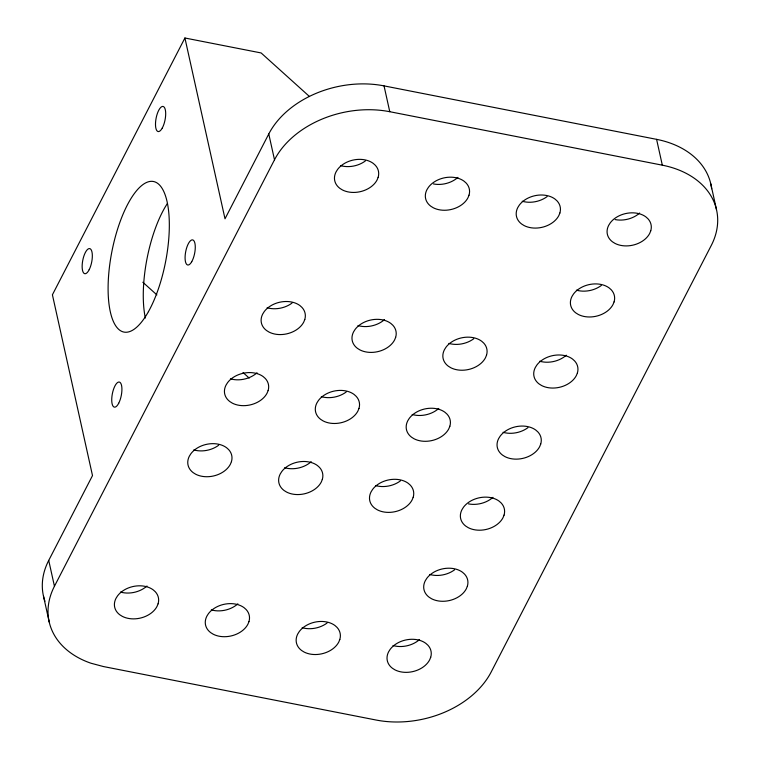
<?xml version="1.0" encoding="UTF-8"?>
<svg xmlns="http://www.w3.org/2000/svg" width="760" height="760" viewBox="0 0 760 760"><rect width="100%" height="100%" fill="white"/><g stroke="black" fill="none" stroke-linecap="round" stroke-linejoin="round"><path stroke-width="1.14" d="M309.491 96.529L261.136 52.953L184.917 38L52.411 294.785L92.501 475.589L48.725 560.414A89.547 64.847 -12.5 0 0 44.944 601.236M711.635 188.746A89.509 64.819 -12.5 0 0 656.592 139.346L384.037 85.88A89.547 64.847 -12.5 0 0 268.774 133.969L225.007 218.794L184.917 38M656.592 139.346L662.321 165.177A89.509 64.819 -12.5 0 1 711.265 245.47L491.216 671.916A89.509 64.819 -12.5 0 1 376.01 720.014L103.398 666.539L91.019 663.242A89.547 64.847 -12.5 0 1 54.444 586.245L274.502 159.799L268.774 133.969M274.502 159.799A89.547 64.847 -12.5 0 1 389.766 111.71L662.321 165.177M142.823 282.226L156.892 294.899M243.048 372.542L249.194 378.09M710.752 183.73L716.481 209.551M384.037 85.88L389.766 111.71M48.725 560.414L54.444 586.245M43.529 596.343L49.248 622.174M365.38 160.939A22.382 16.207 -12.5 0 1 340.47 165.604M146.984 586.026A22.382 16.207 -12.5 0 1 120.422 592.059M218.671 445.236A22.382 16.207 -12.5 0 1 193.772 449.91M292.02 303.088A22.382 16.207 -12.5 0 1 267.121 307.752M257.013 372.799A22.382 16.207 -12.5 0 1 230.441 378.831M237.861 603.848A22.382 16.207 -12.5 0 1 211.289 609.881M311.21 461.7A22.382 16.207 -12.5 0 1 284.639 467.733M384.56 319.551A22.382 16.207 -12.5 0 1 357.988 325.584M346.218 391.989A22.382 16.207 -12.5 0 1 321.319 396.653M419.596 639.502A22.382 16.207 -12.5 0 1 393.024 645.534M566.304 355.195A22.382 16.207 -12.5 0 1 539.733 361.228M527.962 427.642A22.382 16.207 -12.5 0 1 503.053 432.307M601.312 285.484A22.382 16.207 -12.5 0 1 576.403 290.159M454.613 569.791A22.382 16.207 -12.5 0 1 429.704 574.456M492.955 497.353A22.382 16.207 -12.5 0 1 468.483 503.889M639.654 213.047A22.382 16.207 -12.5 0 1 615.182 219.593M457.909 177.403A22.382 16.207 -12.5 0 1 433.447 183.939M327.066 623.038A22.382 16.207 -12.5 0 1 302.157 627.703M438.757 408.452A22.382 16.207 -12.5 0 1 412.186 414.485M400.416 480.89A22.382 16.207 -12.5 0 1 375.506 485.555M473.765 338.741A22.382 16.207 -12.5 0 1 448.865 343.406M547.114 196.593A22.382 16.207 -12.5 0 1 522.215 201.257M145.35 318.05A76.722 27.331 -78.9 0 1 167.371 203.518M158.089 603.811L157.044 606.366A22.382 16.207 -12.5 0 1 122.312 616.36L119.833 614.821A22.382 16.207 -12.5 0 1 116.004 598.319L117.553 595.859A22.382 16.207 -12.5 0 1 153.216 589.874L155.287 591.726A22.382 16.207 -12.5 0 1 158.089 603.811M231.439 461.662L230.394 464.217A22.382 16.207 -12.5 0 1 195.662 474.212L193.182 472.663A22.382 16.207 -12.5 0 1 189.354 456.171L190.902 453.71A22.382 16.207 -12.5 0 1 226.575 447.726L228.636 449.578A22.382 16.207 -12.5 0 1 231.439 461.662M268.118 390.583L267.073 393.148A22.382 16.207 -12.5 0 1 232.332 403.142L229.862 401.594A22.382 16.207 -12.5 0 1 226.034 385.092L227.582 382.631A22.382 16.207 -12.5 0 1 263.245 376.647L265.316 378.499A22.382 16.207 -12.5 0 1 268.118 390.583M304.788 319.513L303.743 322.069A22.382 16.207 -12.5 0 1 269.012 332.063L266.532 330.514A22.382 16.207 -12.5 0 1 262.713 314.022L264.262 311.562A22.382 16.207 -12.5 0 1 299.924 305.567L301.986 307.43A22.382 16.207 -12.5 0 1 304.788 319.513M378.138 177.355L377.102 179.92A22.382 16.207 -12.5 0 1 342.361 189.914L339.881 188.366A22.382 16.207 -12.5 0 1 336.062 171.874L337.611 169.413A22.382 16.207 -12.5 0 1 373.274 163.419L375.345 165.281A22.382 16.207 -12.5 0 1 378.138 177.355M248.957 621.632L247.912 624.197A22.382 16.207 -12.5 0 1 213.18 634.192L210.7 632.643A22.382 16.207 -12.5 0 1 206.872 616.142L208.42 613.681A22.382 16.207 -12.5 0 1 244.093 607.696L246.155 609.548A22.382 16.207 -12.5 0 1 248.957 621.632M322.306 479.484L321.271 482.049A22.382 16.207 -12.5 0 1 286.529 492.043L284.05 490.494A22.382 16.207 -12.5 0 1 280.231 473.993L281.779 471.533A22.382 16.207 -12.5 0 1 317.442 465.548L319.504 467.4A22.382 16.207 -12.5 0 1 322.306 479.484M358.986 408.405L357.941 410.97A22.382 16.207 -12.5 0 1 323.209 420.964L320.729 419.416A22.382 16.207 -12.5 0 1 316.901 402.923L318.449 400.463A22.382 16.207 -12.5 0 1 354.122 394.469L356.183 396.33A22.382 16.207 -12.5 0 1 358.986 408.405M395.656 337.335L394.62 339.891A22.382 16.207 -12.5 0 1 359.879 349.885L357.399 348.346A22.382 16.207 -12.5 0 1 353.58 331.844L355.129 329.384A22.382 16.207 -12.5 0 1 390.792 323.399L392.863 325.251A22.382 16.207 -12.5 0 1 395.656 337.335M469.015 195.187L467.97 197.743A22.382 16.207 -12.5 0 1 433.228 207.736L430.758 206.188A22.382 16.207 -12.5 0 1 426.93 189.696L428.478 187.236A22.382 16.207 -12.5 0 1 464.141 181.25L466.212 183.103A22.382 16.207 -12.5 0 1 469.015 195.187M339.824 639.454L338.789 642.019A22.382 16.207 -12.5 0 1 304.048 652.014L301.568 650.465A22.382 16.207 -12.5 0 1 297.749 633.973L299.298 631.512A22.382 16.207 -12.5 0 1 334.96 625.518L337.022 627.38A22.382 16.207 -12.5 0 1 339.824 639.454M413.183 497.306L412.138 499.871A22.382 16.207 -12.5 0 1 377.397 509.865L374.927 508.317A22.382 16.207 -12.5 0 1 371.099 491.815L372.647 489.354A22.382 16.207 -12.5 0 1 408.31 483.369L410.381 485.222A22.382 16.207 -12.5 0 1 413.183 497.306M449.853 426.236L448.808 428.792A22.382 16.207 -12.5 0 1 414.077 438.786L411.597 437.237A22.382 16.207 -12.5 0 1 407.778 420.745L409.327 418.285A22.382 16.207 -12.5 0 1 444.99 412.3L447.051 414.152A22.382 16.207 -12.5 0 1 449.853 426.236M486.533 355.158L485.488 357.722A22.382 16.207 -12.5 0 1 450.756 367.716L448.276 366.168A22.382 16.207 -12.5 0 1 444.448 349.666L445.997 347.206A22.382 16.207 -12.5 0 1 481.659 341.221L483.73 343.073A22.382 16.207 -12.5 0 1 486.533 355.158M559.883 213.009L558.837 215.574A22.382 16.207 -12.5 0 1 524.106 225.568L521.626 224.019A22.382 16.207 -12.5 0 1 517.797 207.518L519.346 205.057A22.382 16.207 -12.5 0 1 555.019 199.072L557.08 200.925A22.382 16.207 -12.5 0 1 559.883 213.009M430.702 657.286L429.656 659.841A22.382 16.207 -12.5 0 1 394.915 669.836L392.445 668.287A22.382 16.207 -12.5 0 1 388.616 651.795L390.165 649.334A22.382 16.207 -12.5 0 1 425.828 643.35L427.899 645.202A22.382 16.207 -12.5 0 1 430.702 657.286M467.372 586.207L466.327 588.772A22.382 16.207 -12.5 0 1 431.594 598.766L429.115 597.217A22.382 16.207 -12.5 0 1 425.296 580.716L426.844 578.255A22.382 16.207 -12.5 0 1 462.507 572.27L464.569 574.123A22.382 16.207 -12.5 0 1 467.372 586.207M504.051 515.137L503.006 517.693A22.382 16.207 -12.5 0 1 468.274 527.687L465.794 526.139A22.382 16.207 -12.5 0 1 461.966 509.647L463.514 507.186A22.382 16.207 -12.5 0 1 499.187 501.201L501.248 503.053A22.382 16.207 -12.5 0 1 504.051 515.137M540.721 444.058L539.686 446.623A22.382 16.207 -12.5 0 1 504.944 456.617L502.464 455.069A22.382 16.207 -12.5 0 1 498.645 438.567L500.194 436.107A22.382 16.207 -12.5 0 1 535.857 430.122L537.928 431.974A22.382 16.207 -12.5 0 1 540.721 444.058M577.4 372.979L576.356 375.544A22.382 16.207 -12.5 0 1 541.623 385.538L539.144 383.99A22.382 16.207 -12.5 0 1 535.315 367.498L536.864 365.037A22.382 16.207 -12.5 0 1 572.536 359.043L574.598 360.905A22.382 16.207 -12.5 0 1 577.4 372.979M614.08 301.91L613.035 304.466A22.382 16.207 -12.5 0 1 578.293 314.459L575.823 312.92A22.382 16.207 -12.5 0 1 571.995 296.419L573.543 293.959A22.382 16.207 -12.5 0 1 609.207 287.974L611.278 289.826A22.382 16.207 -12.5 0 1 614.08 301.91M650.75 230.831L649.714 233.396A22.382 16.207 -12.5 0 1 614.973 243.39L612.494 241.841A22.382 16.207 -12.5 0 1 608.674 225.34L610.223 222.88A22.382 16.207 -12.5 0 1 645.886 216.894L647.947 218.747A22.382 16.207 -12.5 0 1 650.75 230.831M148.438 311.657A76.722 27.331 -78.9 0 0 158.992 184.48A76.722 27.331 -78.9 0 0 108.709 274.236A76.722 27.331 -78.9 0 0 148.438 311.657M162.269 128.041A12.787 4.55 -78.9 0 0 163.932 106.903A12.787 4.55 -78.9 0 0 155.582 122.046A12.787 4.55 -78.9 0 0 162.269 128.041M89.195 269.658A12.787 4.55 -78.9 0 0 90.345 248.872A12.787 4.55 -78.9 0 0 82.184 264.908A12.787 4.55 -78.9 0 0 89.195 269.658M191.739 261.687A12.787 4.55 -78.9 0 0 193.6 240.426A12.787 4.55 -78.9 0 0 185.193 255.208A12.787 4.55 -78.9 0 0 191.739 261.687M118.731 403.199A12.787 4.55 -78.9 0 0 119.966 382.346A12.787 4.55 -78.9 0 0 111.777 398.231A12.787 4.55 -78.9 0 0 118.731 403.199"/></g></svg>
